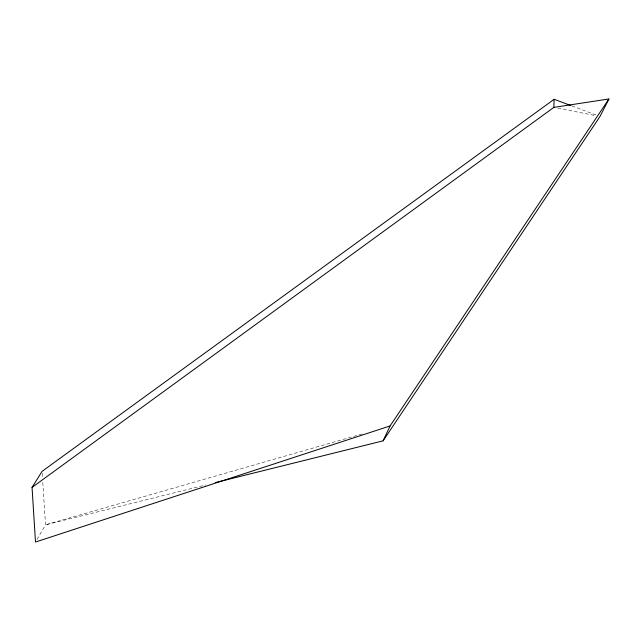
<?xml version="1.0" encoding="UTF-8"?>
<svg xmlns="http://www.w3.org/2000/svg" width="641" height="641" viewBox="0 0 641 641"><rect width="100%" height="100%" fill="white"/><g stroke="black" fill="none" stroke-linecap="round" stroke-linejoin="round"><path stroke-width="0.48" stroke-dasharray="3.21 2.4" d="M37.002 539.45L45.543 524.827L42.723 481.255M362.173 433.957L45.543 524.827L205.593 485.005M557.782 108.153L596.074 115.709M571.932 105.949L596.258 115.076M42.21 473.338L42.466 477.297"/><path stroke-width="0.96" d="M553.856 107.376L608.95 98.962L390.081 425.945L35.495 542.038L32.05 487.4L553.856 107.376L554.161 99.283L570.995 105.605M215.296 482.593L383.102 440.832L390.081 425.945M608.95 98.962L600 116.478L383.102 440.832M32.05 487.4L42.082 471.351L554.161 99.283"/></g></svg>
